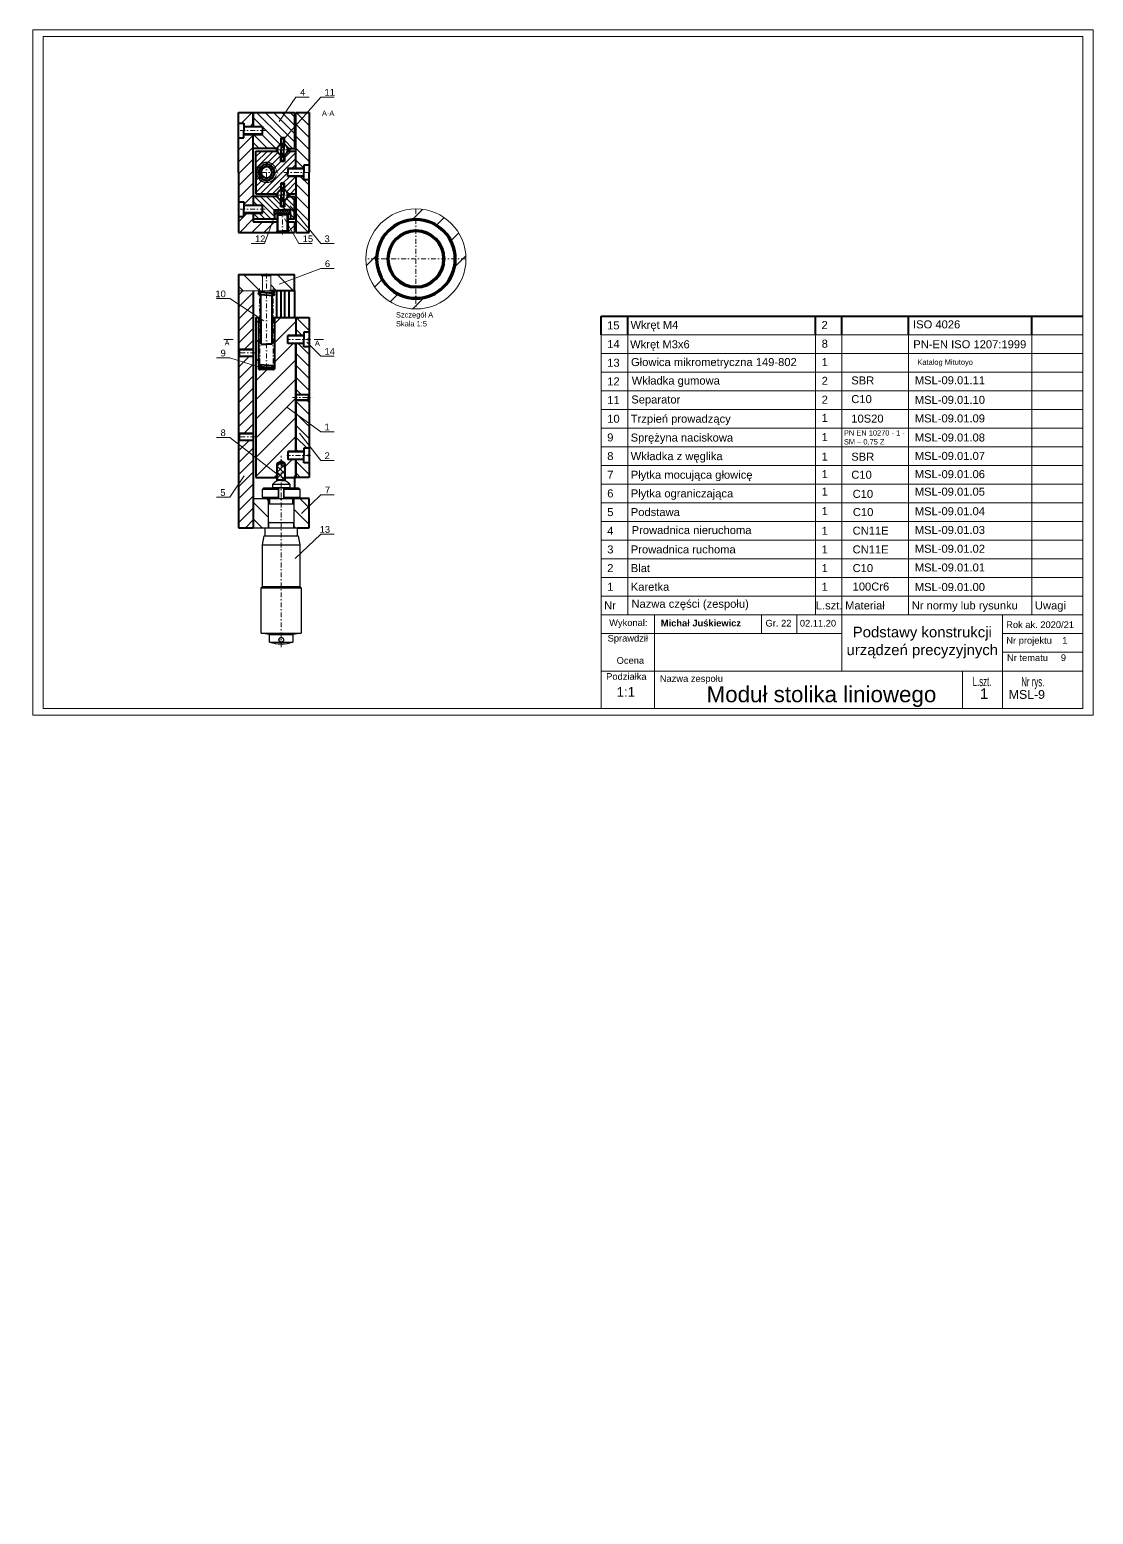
# Model space of a CAD drawing. Header units: millimetres. Extents: x -515 to 1270, y -828 to 914.
# Drawn here: x 472 to 1270, y -828 to 285 of the extents above; entities that cross this region are included whole.
import ezdxf

# ---------------------------------------------------------------- set-up
doc = ezdxf.new("R2010")
doc.units = ezdxf.units.MM
doc.header["$LTSCALE"] = 3
doc.linetypes.add('DASHDOT', pattern=[2.4649, 1.23245, -0.616225, 0, -0.616225])
for name, color, linetype, lineweight in [('cienkie', 7, 'Continuous', 9), ('gwint', 212, 'Continuous', 13), ('kontur', 7, 'Continuous', 20), ('kontury', 7, 'Continuous', 40), ('kreskowanie', 5, 'Continuous', 13), ('opis', 3, 'Continuous', 20), ('osie', 1, 'DASHDOT', 18), ('pomocnicza', 252, 'Continuous', 13)]:
    doc.layers.add(name, color=color, linetype=linetype, lineweight=lineweight)
doc.styles.get("Standard").update_dxf_attribs({"font": 'arial.ttf'})
doc.dimstyles.new('ISO-25', dxfattribs={"dimtxt": 2.5, "dimasz": 2.5, "dimexe": 1.25, "dimexo": 0.625, "dimtad": 1, "dimtxsty": 'Standard', "dimcen": 2.5, "dimadec": 0, "dimazin": 0, "dimtfac": 1, "dimtmove": 0, "dimatfit": 3, "dimfxl": 1, "dimarcsym": 0})
pattern_1 = [(315, (184.277, 512.212), (6.28618, 6.28618), [])]

# ---------------------------------------------------------------- blocks, each defined once
blk = doc.blocks.new('*D69')
at = {"layer": 'Defpoints', "color": 0, "transparency": 16777216}
for p in [(645.6, 184), (657.3, 180.1), (650.1, 178), (657.4, 176.3)]:
    blk.add_point(p, dxfattribs=at)
at = {"layer": 'opis', "color": 0, "lineweight": -2, "transparency": 16777216}
blk.add_arc((650.1, 178), 7.5, 35.8301, 328.0627, dxfattribs=at)
at = {"layer": 'opis', "color": 0, "transparency": 16777216}
for points in [[(656.5, 182.6), (655.8, 182.2), (657.3, 180.1)], [(656.1, 174.2), (656.8, 173.9), (657.4, 176.3)]]:
    blk.add_solid(points, dxfattribs=at)

msp = doc.modelspace()

# ---------------------------------------------------------------- hatches: boundary and pattern name
at = {"layer": 'kreskowanie'}
h = msp.add_hatch(dxfattribs=at)
h.set_pattern_fill('ANSI31', color=5, scale=2)
h.set_pattern_definition([(45, (184.2766, 486.4835), (-4.49013, 4.49013), [])])
h.paths.add_polyline_path([(671.082, 141.019), (666.082, 141.019), (666.082, 133.019), (671.082, 133.019)])
h.paths.add_polyline_path([(640.082, 141.019), (640.082, 147.519), (633.082, 147.519), (633.082, 145.019), (629.082, 145.019), (629.082, 133.019), (658.082, 133.019), (658.082, 141.019)])
h.paths.add_polyline_path([(629.082, 156.019), (633.082, 156.019), (633.082, 153.519), (640.082, 153.519), (640.082, 178.019), (640.082, 206.519), (633.082, 206.519), (633.082, 204.019), (629.082, 204.019), (629.082, 178.019)])
h.paths.add_polyline_path([(629.082, 223.019), (629.082, 215.019), (633.082, 215.019), (633.082, 212.519), (640.082, 212.519), (640.082, 223.019)])
h = msp.add_hatch(dxfattribs=at)
h.set_pattern_fill('ANSI31', color=5, scale=1.4, angle=-90)
h.set_pattern_definition([(315, (184.2766, 486.4835), (3.14309, 3.14309), [])])
h.paths.add_polyline_path([(647.082, 206.519), (640.082, 206.519), (640.082, 196.019), (657.425, 196.019), (660.682, 199.276), (660.682, 203.819), (663.482, 203.819), (663.482, 199.276), (666.739, 196.019), (671.082, 196.019), (671.082, 223.019), (640.082, 223.019), (640.082, 212.519), (647.082, 212.519), (647.082, 209.519)])
h = msp.add_hatch(dxfattribs=at)
h.set_pattern_fill('ANSI31', color=5, scale=2, angle=-90)
h.set_pattern_definition([(315, (184.2766, 486.4835), (4.49013, 4.49013), [])])
h.paths.add_polyline_path([(672.082, 133.019), (682.082, 133.019), (682.082, 172.519), (678.082, 172.519), (678.082, 175.019), (672.082, 175.019)])
h.paths.add_polyline_path([(672.082, 181.019), (678.082, 181.019), (678.082, 183.519), (682.082, 183.519), (682.082, 223.019), (672.082, 223.019)])
h = msp.add_hatch(dxfattribs=at)
h.set_pattern_fill('ANSI31', color=5)
h.set_pattern_definition([(45, (184.2766, 486.4835), (-2.245064, 2.245064), [])])
h.paths.add_polyline_path([(657.425, 162.019), (660.682, 165.276), (660.682, 169.819), (663.482, 169.819), (663.482, 165.276), (666.739, 162.019), (672.082, 162.019), (672.082, 175.019), (666.082, 175.019), (666.082, 178.019), (666.082, 181.019), (672.082, 181.019), (672.082, 194.019), (666.739, 194.019), (663.482, 190.762), (663.482, 186.219), (660.682, 186.219), (660.682, 190.762), (657.425, 194.019), (642.082, 194.019), (642.082, 178.019), (642.082, 162.019)])
h.paths.add_polyline_path([(644.082, 178.019, -1), (656.082, 178.019, -1)], flags=16)
h.paths.add_polyline_path([(644.282, 178.019, -1), (655.882, 178.019, -1)], flags=0)
h.paths.add_polyline_path([(645.782, 178.019, -1), (654.382, 178.019, -1)], flags=0)
h.paths.add_polyline_path([(645.982, 178.019, -1), (654.182, 178.019, -1)], flags=0)
h = msp.add_hatch(dxfattribs=at)
h.set_pattern_fill('ANSI31', color=5, angle=-90)
h.set_pattern_definition([(315, (184.2766, 486.4835), (2.245064, 2.245064), [])])
h.paths.add_polyline_path([(656.082, 143.019), (656.082, 147.019), (656.082, 150.019), (662.082, 150.019), (668.082, 150.019), (668.082, 147.019), (668.082, 143.019), (671.082, 143.019), (671.082, 160.019), (666.739, 160.019), (663.482, 156.762), (663.482, 152.219), (660.682, 152.219), (660.682, 156.762), (657.425, 160.019), (640.082, 160.019), (640.082, 153.519), (647.082, 153.519), (647.082, 147.519), (640.082, 147.519), (640.082, 143.019)])
h = msp.add_hatch(dxfattribs=at)
h.set_pattern_fill('ANSI37', color=256, scale=0.4, angle=-90)
h.set_pattern_definition([(315, (159.4416, 396.7108), (0.8980256, 0.8980256), []), (45, (159.4416, 396.7108), (-0.8980256, 0.8980256), [])])
h.paths.add_polyline_path([(662.082, 150.019), (656.082, 150.019), (656.082, 147.019), (662.082, 147.019), (668.082, 147.019), (668.082, 150.019)])
h = msp.add_hatch(dxfattribs=at)
h.set_pattern_fill('ANSI31', color=5, scale=5)
h.set_pattern_definition([(45, (-1566.89, 1655.412), (-11.22532, 11.22532), [])])
h.paths.add_polyline_path([(732.138, 113.089, -1), (792.138, 113.089, -1)], flags=16)
h.paths.add_polyline_path([(733.138, 113.089, -1), (791.138, 113.089, -1)], flags=0)
h.paths.add_polyline_path([(740.638, 113.089, -1), (783.638, 113.089, -1)], flags=0)
h.paths.add_polyline_path([(741.638, 113.089, -1), (782.638, 113.089, -1)], flags=0)
edge = h.paths.add_edge_path()
edge.add_arc((762.138, 113.089), 37.5, 0, 360)
h = msp.add_hatch(dxfattribs=at)
h.set_pattern_fill('ANSI31', color=5, scale=2.8, angle=-90)
h.set_pattern_definition(pattern_1)
h.paths.add_polyline_path([(646.982, 101.467), (639.082, 101.467), (639.082, 97.867), (637.082, 97.867), (637.082, 89.187), (646.982, 89.187)])
h.paths.add_polyline_path([(629.082, 89.187), (637.082, 89.187), (637.082, 97.867), (639.027, 97.867), (639.027, 101.467), (629.082, 101.467)])
h.paths.add_polyline_path([(671.082, 89.187), (671.082, 101.467), (653.182, 101.467), (653.182, 89.187)])
h = msp.add_hatch(dxfattribs=at)
h.set_pattern_fill('ANSI31', color=5, scale=2)
h.set_pattern_definition([(45, (184.2766, 512.212), (-4.49013, 4.49013), [])])
h.paths.add_polyline_path([(640.082, 45.087), (640.082, 89.187), (637.082, 89.187), (637.082, 81.867), (634.582, 81.867), (637.082, 81.867), (637.082, 89.187), (629.082, 89.187), (629.082, 45.687), (629.682, 45.087)])
h.paths.add_polyline_path([(640.082, -17.922), (640.082, 40.287), (629.682, 40.287), (629.082, 39.687), (629.082, -17.322), (629.682, -17.922)])
h.paths.add_polyline_path([(640.082, -88.542), (640.082, -22.722), (629.682, -22.722), (629.082, -23.322), (629.082, -88.542)])
h = msp.add_hatch(dxfattribs=at)
h.set_pattern_fill('ANSI31', color=5, scale=3.2)
h.set_pattern_definition([(45, (184.277, 512.212), (-7.1842, 7.1842), [])])
h.paths.add_polyline_path([(642.082, -50.813), (658.082, -50.813), (658.082, -40.213), (661.082, -38.481), (664.082, -40.213), (664.082, -50.813), (672.082, -50.813), (672.082, -37.313), (666.082, -37.313), (666.082, -31.313), (672.082, -31.313), (672.082, 49.687), (666.082, 49.687), (666.082, 56.287), (666.082, 55.687), (672.082, 55.687), (672.082, 69.187), (656.082, 69.187), (656.082, 30.467), (644.082, 30.467), (644.082, 69.187), (642.082, 69.187)])
h = msp.add_hatch(dxfattribs=at)
h.set_pattern_fill('ANSI31', color=5, scale=2, angle=-90)
h.set_pattern_definition([(315, (184.2766, 512.212), (4.49013, 4.49013), [])])
h.paths.add_polyline_path([(681.582, 11.187), (682.082, 11.687), (682.082, 47.187), (678.082, 47.187), (678.082, 49.687), (672.082, 49.687), (672.082, 11.187)])
h.paths.add_polyline_path([(678.082, 55.687), (678.082, 58.187), (682.082, 58.187), (682.082, 69.187), (672.082, 69.187), (672.082, 55.687)])
h.paths.add_polyline_path([(682.082, -28.813), (682.082, 6.687), (681.582, 7.187), (672.082, 7.187), (672.082, -31.313), (678.082, -31.313), (678.082, -28.813)])
h.paths.add_polyline_path([(682.082, -50.813), (682.082, -39.813), (678.082, -39.813), (678.082, -37.313), (672.082, -37.313), (672.082, -50.813)])
h = msp.add_hatch(dxfattribs=at)
h.set_pattern_fill('ANSI31', color=5, angle=-90)
h.set_pattern_definition([(315, (184.2766, 512.2122), (2.245064, 2.245064), [])])
h.paths.add_polyline_path([(661.082, -52.813), (664.082, -52.813), (664.082, -40.213), (661.082, -40.213), (658.082, -40.213), (658.082, -52.813)])
h = msp.add_hatch(dxfattribs=at)
h.set_pattern_fill('ANSI31', color=5)
h.set_pattern_definition([(45, (184.2766, 512.2122), (-2.245064, 2.245064), [])])
h.paths.add_polyline_path([(664.082, -52.813), (664.082, -40.213), (661.082, -40.213), (658.082, -40.213), (658.082, -52.813), (661.082, -52.813)])
h = msp.add_hatch(dxfattribs=at)
h.set_pattern_fill('ANSI31', color=5, scale=2.8, angle=-90)
h.set_pattern_definition(pattern_1)
h.paths.add_polyline_path([(651.582, -66.542), (640.082, -66.542), (640.082, -88.542), (651.582, -88.542)])
h.paths.add_polyline_path([(682.082, -66.542), (674.082, -66.542), (670.582, -66.542), (670.582, -88.542), (673.082, -88.542), (682.082, -88.542)])

# ---------------------------------------------------------------- linework, layer by layer
for p, q in [((640.082, -66.542), (669.582, -66.542)), ((647.082, -59.542), (648.082, -58.542)), ((647.082, -65.542), (647.082, -59.542)), ((647.082, -59.542), (659.082, -59.542)), ((647.082, -59.542), (659.082, -59.542)), ((648.082, -66.542), (647.082, -65.542)), ((647.082, -65.542), (659.082, -65.542)), ((647.082, -65.542), (659.082, -65.542)), ((648.082, -58.542), (654.732, -58.542)), ((648.082, -58.542), (659.082, -58.542)), ((651.582, -88.542), (651.582, -66.542)), ((652.582, -70.542), (652.582, -66.542)), ((654.732, -58.542), (654.755, -55.917)), ((667.432, -58.542), (654.732, -58.542)), ((654.732, -58.542), (667.432, -58.542)), ((667.432, -58.542), (654.732, -58.542)), ((654.755, -55.917), (667.409, -55.917)), ((654.755, -55.917), (667.409, -55.917)), ((663.082, -58.542), (659.082, -58.542)), ((659.082, -58.542), (659.082, -66.542)), ((659.082, -58.542), (659.082, -59.542)), ((659.082, -59.542), (659.082, -58.542)), ((659.082, -59.542), (659.082, -65.542)), ((659.082, -65.542), (659.082, -59.542)), ((659.082, -65.542), (659.082, -66.542)), ((659.082, -66.542), (659.082, -65.542)), ((659.082, -66.542), (663.082, -66.542)), ((663.082, -66.542), (663.082, -58.542)), ((663.082, -58.542), (674.082, -58.542)), ((663.082, -58.542), (663.082, -59.542)), ((663.082, -59.542), (663.082, -58.542)), ((663.082, -59.542), (675.082, -59.542)), ((663.082, -59.542), (675.082, -59.542)), ((663.082, -59.542), (663.082, -65.542)), ((663.082, -65.542), (663.082, -59.542)), ((663.082, -65.542), (675.082, -65.542)), ((663.082, -65.542), (675.082, -65.542)), ((663.082, -65.542), (663.082, -66.542)), ((663.082, -66.542), (663.082, -65.542)), ((663.082, -66.542), (674.082, -66.542)), ((667.409, -55.917), (667.432, -58.542)), ((667.432, -58.542), (674.082, -58.542)), ((674.082, -66.542), (669.582, -66.542)), ((669.582, -66.542), (669.582, -70.542)), ((670.582, -66.542), (670.582, -88.542)), ((674.082, -58.542), (675.082, -59.542)), ((675.082, -65.542), (674.082, -66.542)), ((675.082, -59.542), (675.082, -65.542)), ((651.582, -70.542), (652.582, -70.542)), ((651.582, -70.542), (670.582, -70.542)), ((652.582, -70.542), (669.582, -70.542)), ((669.582, -70.542), (670.582, -70.542)), ((639.082, -88.542), (673.082, -88.542)), ((640.082, -88.542), (652.882, -88.542)), ((649.082, -94.542), (649.082, -88.542)), ((651.582, -84.542), (670.582, -84.542)), ((651.882, -88.542), (651.882, -84.542)), ((651.882, -84.542), (670.282, -84.542)), ((651.882, -88.542), (670.282, -88.542)), ((652.882, -84.542), (652.582, -84.542)), ((670.582, -84.542), (670.282, -84.542)), ((670.282, -84.542), (670.282, -88.542)), ((670.282, -88.542), (673.082, -88.542)), ((673.082, -88.542), (673.082, -94.542)), ((647.082, -101.23), (648.382, -94.542)), ((648.382, -94.542), (649.082, -94.542)), ((648.382, -94.542), (673.782, -94.542)), ((649.082, -94.542), (673.082, -94.542)), ((673.082, -94.542), (673.782, -94.542)), ((673.782, -94.542), (675.082, -101.23)), ((647.082, -132.542), (647.082, -101.23)), ((647.082, -101.23), (675.082, -101.23)), ((647.082, -101.23), (675.082, -101.23)), ((675.082, -101.23), (675.082, -132.542)), ((646.082, -133.542), (647.082, -132.542)), ((646.082, -167.542), (646.082, -133.542)), ((646.082, -133.542), (676.082, -133.542)), ((646.082, -133.542), (676.082, -133.542)), ((647.082, -132.542), (675.082, -132.542)), ((647.082, -132.542), (675.082, -132.542)), ((675.082, -132.542), (676.082, -133.542)), ((676.082, -133.542), (676.082, -167.542)), ((652.082, -168.542), (646.082, -167.542)), ((646.082, -167.542), (676.082, -167.542)), ((646.082, -167.542), (676.082, -167.542)), ((652.382, -168.542), (652.082, -168.542)), ((652.082, -168.542), (670.082, -168.542)), ((652.382, -174.253), (652.382, -168.542)), ((652.382, -168.542), (669.782, -168.542)), ((652.382, -174.253), (669.782, -174.253)), ((652.382, -174.253), (669.782, -174.253)), ((670.082, -168.542), (669.782, -168.542)), ((669.782, -168.542), (669.782, -174.253)), ((676.082, -167.542), (670.082, -168.542))]:
    msp.add_line(p, q)
msp.add_circle((661.082, -172.542), 1.7)
for centre, radius, start, end in [((661.082, -60.813), 8, 37.731581, 142.268419), ((661.082, -145.542), 30, 253.142044, 286.857956)]:
    msp.add_arc(centre, radius, start, end)
msp.add_open_spline([(661.082, -174.242), (661.296, -174.242), (661.524, -174.199), (661.943, -174.026), (662.134, -173.895), (662.435, -173.594), (662.566, -173.403), (662.739, -172.984), (662.782, -172.756), (662.782, -172.328), (662.739, -172.1), (662.566, -171.681), (662.435, -171.491), (662.134, -171.189), (661.943, -171.059), (661.524, -170.885), (661.296, -170.842), (660.868, -170.842), (660.64, -170.885), (660.221, -171.059), (660.031, -171.189), (659.729, -171.491), (659.599, -171.681), (659.425, -172.1), (659.382, -172.328), (659.382, -172.542), (659.382, -172.756), (659.425, -172.984), (659.599, -173.403), (659.729, -173.594), (660.031, -173.895), (660.221, -174.026), (660.64, -174.199), (660.868, -174.242), (661.082, -174.242)], degree=3, knots=[-0.3852885, -0.3852885, -0.3852885, -0.3852885, -0.353181943, -0.353181943, -0.321075387, -0.321075387, -0.288967193, -0.288967193, -0.256859, -0.256859, -0.224750807, -0.224750807, -0.192642614, -0.192642614, -0.160536057, -0.160536057, -0.1284295, -0.1284295, -0.096322943, -0.096322943, -0.064216387, -0.064216387, -0.032108193, -0.032108193, 0, 0, 0, 0.032108193, 0.032108193, 0.064216387, 0.064216387, 0.096322943, 0.096322943, 0.1284295, 0.1284295, 0.1284295, 0.1284295])
at = {"layer": 'cienkie'}
for p, q in [((900.983, 56.258), (1262.515, 56.258)), ((920.983, -153.742), (920.983, 56.258)), ((1061.873, -153.742), (1061.873, 56.258)), ((1081.749, -153.742), (1081.749, 56.258)), ((1131.749, -27.742), (1131.749, 56.258)), ((1224.162, 0.392), (1224.162, 56.258)), ((900.983, 42.258), (1262.515, 42.258)), ((900.983, 28.258), (1262.515, 28.258)), ((900.983, 14.258), (1262.515, 14.258)), ((900.983, 0.258), (1262.515, 0.258)), ((1224.162, -153.742), (1224.162, 0.392)), ((900.983, -13.742), (1262.515, -13.742)), ((900.983, -27.742), (1262.515, -27.742)), ((1131.749, -153.742), (1131.749, -27.742)), ((900.983, -41.742), (1262.515, -41.742)), ((900.983, -55.742), (1262.515, -55.742)), ((900.983, -69.742), (1262.515, -69.742)), ((900.983, -83.742), (1262.515, -83.742)), ((900.983, -97.742), (1262.515, -97.742)), ((900.983, -111.742), (1262.515, -111.742)), ((900.983, -125.742), (1262.515, -125.742)), ((900.983, -139.742), (1262.515, -139.742))]:
    msp.add_line(p, q, dxfattribs=at)
at = {"layer": 'cienkie', "lineweight": 5}
for p, q in [((1262.515, -224.04), (1262.515, 57.152)), ((941.153, -153.742), (941.153, -224.04)), ((1021.494, -153.742), (1021.494, -167.801)), ((1047.954, -153.742), (1047.954, -167.801)), ((1081.749, -153.742), (1081.749, -195.921)), ((1202.26, -224.04), (1202.26, -153.742)), ((1081.749, -167.801), (900.983, -167.801)), ((1262.515, -167.801), (1202.26, -167.801)), ((1262.515, -181.861), (1202.26, -181.861)), ((1262.515, -195.921), (900.983, -195.921)), ((1172.132, -224.04), (1172.132, -195.921))]:
    msp.add_line(p, q, dxfattribs=at)
at = {"layer": 'gwint'}
for p, q in [((633.082, 211.919), (647.082, 211.919)), ((633.082, 207.119), (647.082, 207.119)), ((666.082, 180.419), (678.082, 180.419)), ((666.082, 175.619), (678.082, 175.619)), ((633.082, 152.919), (647.082, 152.919)), ((633.082, 148.119), (647.082, 148.119)), ((658.882, 133.819), (658.882, 146.219)), ((665.282, 133.819), (665.282, 146.219)), ((640.082, 45.687), (629.082, 45.687)), ((666.082, 55.087), (678.082, 55.087)), ((666.082, 50.287), (678.082, 50.287)), ((640.082, 39.687), (629.082, 39.687)), ((682.082, 11.687), (672.082, 11.687)), ((682.082, 6.687), (672.082, 6.687)), ((640.082, -17.322), (629.082, -17.322)), ((640.082, -23.322), (629.082, -23.322)), ((666.082, -31.913), (678.082, -31.913)), ((666.082, -36.713), (678.082, -36.713))]:
    msp.add_line(p, q, dxfattribs=at)
at = {"layer": 'kontur', "lineweight": 20}
for p, q in [((1262.515, 279.96), (482.515, 279.96)), ((482.515, 279.96), (482.515, -224.04)), ((1262.515, 279.96), (1262.515, -224.04)), ((1262.515, -224.04), (482.515, -224.04))]:
    msp.add_line(p, q, dxfattribs=at)
at = {"layer": 'kontur'}
for p, q in [((646.982, 101.467), (646.982, 89.187)), ((646.982, 100.467), (647.982, 101.467)), ((646.982, 100.467), (653.182, 100.467)), ((653.182, 100.467), (652.182, 101.467)), ((653.182, 89.187), (653.182, 101.467)), ((629.082, 89.187), (632.082, 89.187)), ((632.082, 89.187), (647.982, 89.187)), ((652.182, 89.187), (647.982, 89.187)), ((900.983, -153.742), (900.983, 56.258)), ((1262.515, -153.742), (900.983, -153.742)), ((900.983, -153.742), (900.983, -224.04))]:
    msp.add_line(p, q, dxfattribs=at)
at = {"layer": 'kontury'}
for p, q in [((629.082, 178.019), (629.082, 223.019)), ((629.082, 223.019), (671.082, 223.019)), ((640.082, 213.519), (640.082, 223.019)), ((640.082, 223.019), (640.082, 212.519)), ((671.082, 223.019), (671.082, 196.019)), ((672.082, 181.019), (672.082, 223.019)), ((672.082, 223.019), (682.082, 223.019)), ((682.082, 223.019), (682.082, 178.019)), ((629.082, 215.019), (633.082, 215.019)), ((633.082, 215.019), (633.082, 209.519)), ((633.082, 212.519), (647.082, 212.519)), ((647.082, 212.519), (647.082, 209.519)), ((629.082, 204.019), (633.082, 204.019)), ((633.082, 204.019), (633.082, 209.519)), ((633.082, 206.519), (647.082, 206.519)), ((640.082, 178.019), (640.082, 206.519)), ((647.082, 206.519), (647.082, 209.519)), ((663.482, 203.819), (660.682, 203.819)), ((660.682, 203.819), (660.682, 199.276)), ((662.082, 203.419), (661.082, 203.419)), ((661.082, 203.419), (661.082, 195.019)), ((662.082, 203.419), (663.082, 203.419)), ((663.082, 203.419), (663.082, 195.019)), ((663.482, 199.276), (663.482, 203.819)), ((657.425, 196.019), (640.082, 196.019)), ((642.082, 178.019), (642.082, 194.019)), ((642.082, 194.019), (657.425, 194.019)), ((660.682, 186.219), (660.682, 190.762)), ((661.082, 186.619), (661.082, 195.019)), ((663.082, 186.619), (663.082, 195.019)), ((663.482, 190.762), (663.482, 186.219)), ((666.739, 196.019), (671.082, 196.019)), ((666.739, 194.019), (672.082, 194.019)), ((663.482, 186.219), (660.682, 186.219)), ((662.082, 186.619), (661.082, 186.619)), ((662.082, 186.619), (663.082, 186.619)), ((678.082, 181.019), (666.082, 181.019)), ((666.082, 181.019), (666.082, 178.019)), ((682.082, 183.519), (678.082, 183.519)), ((678.082, 183.519), (678.082, 178.019)), ((629.082, 178.019), (629.082, 133.019)), ((640.082, 178.019), (640.082, 153.519)), ((642.082, 178.019), (642.082, 162.019)), ((663.482, 169.819), (660.682, 169.819)), ((660.682, 169.819), (660.682, 165.276)), ((662.082, 169.419), (661.082, 169.419)), ((661.082, 169.419), (661.082, 161.019)), ((662.082, 169.419), (663.082, 169.419)), ((663.082, 169.419), (663.082, 161.019)), ((663.482, 165.276), (663.482, 169.819)), ((666.082, 175.019), (666.082, 178.019)), ((678.082, 175.019), (666.082, 175.019)), ((672.082, 175.019), (672.082, 133.019)), ((678.082, 172.519), (678.082, 178.019)), ((682.082, 172.519), (678.082, 172.519)), ((682.082, 133.019), (682.082, 178.019)), ((629.082, 156.019), (633.082, 156.019)), ((633.082, 156.019), (633.082, 150.519)), ((657.425, 160.019), (640.082, 160.019)), ((642.082, 162.019), (657.425, 162.019)), ((660.682, 152.219), (660.682, 156.762)), ((661.082, 152.619), (661.082, 161.019)), ((663.082, 152.619), (663.082, 161.019)), ((663.482, 156.762), (663.482, 152.219)), ((666.739, 162.019), (672.082, 162.019)), ((666.739, 160.019), (671.082, 160.019)), ((671.082, 143.019), (671.082, 160.019)), ((629.082, 145.019), (633.082, 145.019)), ((633.082, 153.519), (647.082, 153.519)), ((633.082, 145.019), (633.082, 150.519)), ((633.082, 147.519), (647.082, 147.519)), ((640.082, 147.519), (640.082, 141.019)), ((647.082, 147.519), (647.082, 153.519)), ((656.082, 147.019), (656.082, 150.019)), ((656.082, 150.019), (662.082, 150.019)), ((662.082, 147.019), (656.082, 147.019)), ((656.082, 147.019), (656.082, 143.019)), ((658.882, 147.019), (658.082, 146.219)), ((658.082, 146.219), (658.082, 133.019)), ((658.082, 146.219), (662.082, 146.219)), ((658.882, 147.019), (662.082, 147.019)), ((663.482, 152.219), (660.682, 152.219)), ((662.082, 152.619), (661.082, 152.619)), ((662.082, 152.619), (663.082, 152.619)), ((668.082, 150.019), (662.082, 150.019)), ((665.282, 147.019), (662.082, 147.019)), ((662.082, 147.019), (668.082, 147.019)), ((666.082, 146.219), (662.082, 146.219)), ((665.282, 147.019), (666.082, 146.219)), ((666.082, 146.219), (666.082, 133.019)), ((668.082, 147.019), (668.082, 150.019)), ((668.082, 147.019), (668.082, 143.019)), ((658.082, 143.019), (640.082, 143.019)), ((640.082, 141.019), (658.082, 141.019)), ((658.882, 133.019), (658.082, 133.819)), ((658.082, 133.819), (661.682, 133.819)), ((661.682, 133.019), (661.682, 134.019)), ((661.682, 134.019), (662.082, 134.019)), ((662.482, 134.019), (662.082, 134.019)), ((662.482, 133.019), (662.482, 134.019)), ((666.082, 133.819), (662.482, 133.819)), ((665.282, 133.019), (666.082, 133.819)), ((671.082, 143.019), (666.082, 143.019)), ((666.082, 141.019), (671.082, 141.019)), ((671.082, 141.019), (671.082, 133.019)), ((629.082, 133.019), (671.082, 133.019)), ((662.082, 133.019), (662.482, 133.019)), ((672.082, 133.019), (682.082, 133.019)), ((629.082, 101.467), (671.082, 101.467)), ((629.082, 101.467), (629.082, -88.542)), ((671.082, 89.187), (671.082, 101.467)), ((640.082, 89.187), (640.082, -88.542)), ((671.082, 89.187), (652.182, 89.187)), ((657.425, 89.187), (657.425, 69.187)), ((660.682, 89.187), (660.682, 69.187)), ((663.482, 89.187), (663.482, 69.187)), ((666.739, 89.187), (666.739, 69.187)), ((671.082, 89.187), (671.082, 69.187)), ((644.836, 88.437), (645.786, 88.367)), ((645.786, 87.867), (644.836, 87.937)), ((644.836, 86.437), (645.786, 86.367)), ((645.786, 88.367), (655.132, 87.687)), ((645.789, 87.867), (645.786, 88.367)), ((645.786, 86.367), (655.132, 85.687)), ((655.132, 87.187), (645.789, 87.867)), ((645.982, 49.187), (645.796, 86.366)), ((654.182, 87.256), (654.182, 87.756)), ((654.182, 49.187), (654.182, 85.756)), ((642.082, 69.187), (642.082, -50.813)), ((642.082, 69.187), (645.882, 69.187)), ((644.082, 69.187), (644.082, 30.467)), ((654.182, 69.187), (672.082, 69.187)), ((656.082, 69.187), (656.082, 30.467)), ((672.082, 69.187), (682.082, 69.187)), ((672.082, 69.187), (672.082, 55.687)), ((682.082, 69.187), (682.082, -50.813)), ((900.983, 56.258), (900.983, 70.258)), ((900.983, 70.258), (1262.515, 70.258)), ((920.983, 56.258), (920.983, 70.258)), ((1061.873, 56.258), (1061.873, 70.258)), ((1081.749, 56.258), (1081.749, 70.258)), ((1131.749, 56.258), (1131.749, 70.258)), ((1224.162, 56.258), (1224.162, 70.258)), ((678.082, 55.687), (666.082, 55.687)), ((666.082, 49.687), (666.082, 55.687)), ((682.082, 58.187), (678.082, 58.187)), ((678.082, 58.187), (678.082, 52.687)), ((629.682, 45.087), (629.082, 45.687)), ((629.682, 45.087), (640.082, 45.087)), ((629.682, 40.287), (629.682, 45.087)), ((645.982, 49.187), (650.082, 49.187)), ((654.182, 49.187), (650.082, 49.187)), ((678.082, 49.687), (666.082, 49.687)), ((672.082, -31.313), (672.082, 49.687)), ((672.082, 49.687), (672.082, -31.313)), ((678.082, 47.187), (678.082, 52.687)), ((682.082, 47.187), (678.082, 47.187)), ((682.082, 52.687), (680.682, 52.687)), ((629.082, 39.687), (629.682, 40.287)), ((629.682, 40.287), (640.082, 40.287)), ((645.032, 33.967), (655.132, 33.217)), ((644.082, 30.467), (656.082, 30.467)), ((645.032, 32.467), (655.132, 31.717)), ((645.032, 31.967), (655.132, 31.217)), ((681.582, 11.187), (672.082, 11.187)), ((682.082, 11.687), (681.582, 11.187)), ((681.582, 11.187), (681.582, 9.187)), ((681.582, 7.187), (672.082, 7.187)), ((681.582, 7.187), (681.582, 9.187)), ((682.082, 6.687), (681.582, 7.187)), ((629.682, -17.922), (629.082, -17.322)), ((629.682, -17.922), (640.082, -17.922)), ((629.682, -22.722), (629.682, -17.922)), ((629.082, -23.322), (629.682, -22.722)), ((629.682, -22.722), (640.082, -22.722)), ((678.082, -31.313), (666.082, -31.313)), ((666.082, -31.313), (666.082, -37.313)), ((682.082, -28.813), (678.082, -28.813)), ((678.082, -28.813), (678.082, -34.313)), ((658.082, -40.213), (661.082, -38.481)), ((658.082, -52.813), (658.082, -40.213)), ((658.082, -40.213), (664.082, -40.213)), ((664.082, -40.213), (661.082, -38.481)), ((664.082, -52.813), (664.082, -40.213)), ((678.082, -37.313), (666.082, -37.313)), ((672.082, -50.813), (672.082, -37.313)), ((672.082, -37.313), (672.082, -50.813)), ((678.082, -39.813), (678.082, -34.313)), ((682.082, -39.813), (678.082, -39.813)), ((682.082, -34.313), (680.682, -34.313)), ((661.082, -52.813), (658.082, -52.813)), ((661.082, -52.813), (664.082, -52.813)), ((671.082, -50.813), (671.082, -58.542)), ((682.082, -50.813), (672.082, -50.813)), ((682.082, -66.542), (674.082, -66.542)), ((682.082, -88.542), (682.082, -66.542)), ((629.082, -88.542), (640.082, -88.542)), ((673.082, -88.542), (682.082, -88.542))]:
    msp.add_line(p, q, dxfattribs=at)
for points in [[(657.425, 196.019), (660.682, 199.276)], [(657.425, 194.019), (660.682, 190.762)], [(663.482, 199.276), (666.739, 196.019)], [(663.482, 190.762), (666.739, 194.019)], [(657.425, 162.019), (660.682, 165.276)], [(657.425, 160.019), (660.682, 156.762)], [(663.482, 165.276), (666.739, 162.019)], [(663.482, 156.762), (666.739, 160.019)], [(642.082, -50.813), (658.082, -50.813)], [(664.082, -50.813), (672.082, -50.813)]]:
    msp.add_lwpolyline(points, dxfattribs=at)
for centre in [(655.132, 88.437), (644.836, 87.187), (655.132, 86.437), (645.032, 33.217), (645.032, 31.217), (655.132, 32.467)]:
    msp.add_circle(centre, 0.75, dxfattribs=at)
for centre, radius, start, end in [((662.082, 195.019), 4, 104.477512, 180), ((662.082, 195.019), 4, 180, 255.522488), ((662.082, 195.019), 4, 0, 75.522488), ((662.082, 195.019), 4, 284.477512, 0), ((650.082, 178.019), 6, 0, 180), ((650.082, 178.019), 5.8, 0, 180), ((650.082, 178.019), 4.3, 0, 180), ((650.082, 178.019), 4.1, 0, 180), ((650.082, 178.019), 6, 180, 0), ((650.082, 178.019), 5.8, 180, 0), ((650.082, 178.019), 4.3, 180, 0), ((650.082, 178.019), 4.1, 180, 0), ((662.082, 161.019), 4, 104.477512, 180), ((662.082, 161.019), 4, 180, 255.522488), ((662.082, 161.019), 4, 0, 75.522488), ((662.082, 161.019), 4, 284.477512, 0), ((762.138, 113.089), 30, 0, 180), ((762.138, 113.089), 29, 0, 180), ((762.138, 113.089), 21.5, 0, 180), ((762.138, 113.089), 20.5, 0, 180), ((762.138, 113.089), 30, 180, 0), ((762.138, 113.089), 29, 180, 0), ((762.138, 113.089), 21.5, 180, 0), ((762.138, 113.089), 20.5, 180, 0), ((644.836, 89.187), 0.75, 180, 0), ((655.132, 30.467), 0.75, 0, 180)]:
    msp.add_arc(centre, radius, start, end, dxfattribs=at)
at = {"layer": 'opis'}
for p, q in [((659.507, 216.052), (672.064, 234.477)), ((690.657, 234.477), (662.419, 202.516)), ((682.064, 234.477), (672.064, 234.477)), ((690.657, 234.477), (700.657, 234.477)), ((648.445, 124.595), (657.124, 147.692)), ((667.719, 153.02), (690.657, 124.595)), ((663.537, 143.491), (674.262, 124.595)), ((638.445, 124.595), (648.445, 124.595)), ((674.262, 124.595), (684.262, 124.595)), ((690.657, 124.595), (700.657, 124.595)), ((659.392, 94.088), (690.657, 105.912)), ((700.657, 105.912), (690.657, 105.912)), ((622.403, 83.32), (612.403, 83.32)), ((648.003, 66.72), (622.403, 83.32)), ((618.097, 52.687), (625.097, 52.687)), ((680.222, 50.557), (690.657, 40.162)), ((685.876, 52.687), (692.876, 52.687)), ((622.403, 38.924), (612.403, 38.924)), ((647.013, 31.217), (622.403, 38.924)), ((690.657, 40.162), (700.657, 40.162)), ((665.367, 1.942), (690.657, -16.483)), ((622.403, -20.853), (612.403, -20.853)), ((658.99, -49.08), (622.403, -20.853)), ((674.793, -17.639), (690.657, -38.042)), ((690.657, -16.483), (700.657, -16.483)), ((690.657, -38.042), (700.657, -38.042)), ((622.403, -65.638), (633.202, -49.671)), ((612.403, -65.638), (622.403, -65.638)), ((676.314, -77.789), (690.657, -63.8)), ((700.657, -63.8), (690.657, -63.8)), ((671.544, -111.457), (690.657, -93.338)), ((700.657, -93.338), (690.657, -93.338))]:
    msp.add_line(p, q, dxfattribs=at)
msp.add_circle((762.138, 113.089), 37.5, dxfattribs=at)
msp.add_arc((650.087, 177.991), 7.482, 16.642006, 347.250804, dxfattribs=at)
at = {"layer": 'osie'}
for p, q in [((648.893, 209.519), (627.334, 209.519)), ((662.082, 189.019), (662.082, 201.019)), ((668.082, 195.019), (656.082, 195.019)), ((650.082, 185.519), (650.082, 170.519)), ((657.582, 178.019), (642.582, 178.019)), ((662.082, 167.019), (662.082, 155.019)), ((663.041, 178.019), (683.401, 178.019)), ((668.082, 161.019), (656.082, 161.019)), ((648.893, 150.519), (627.334, 150.519)), ((662.082, 131.527), (662.082, 147.369)), ((762.138, 150.589), (762.138, 75.589)), ((799.638, 113.089), (724.638, 113.089)), ((650.082, 102.228), (650.082, 28.017)), ((650.082, 102.228), (650.082, 28.017)), ((645.836, 89.187), (643.836, 89.187)), ((644.836, 90.886), (645.032, 29.52)), ((644.836, 88.187), (644.836, 90.187)), ((655.132, 90.886), (655.132, 29.52)), ((655.132, 87.437), (655.132, 89.437)), ((645.836, 87.187), (643.836, 87.187)), ((644.836, 86.187), (644.836, 88.187)), ((656.132, 88.437), (654.132, 88.437)), ((656.132, 86.437), (654.132, 86.437)), ((655.132, 85.437), (655.132, 87.437)), ((682.933, 52.687), (665.155, 52.687)), ((641.588, 42.687), (627.082, 42.687)), ((646.032, 33.217), (644.032, 33.217)), ((646.032, 31.217), (644.032, 31.217)), ((656.132, 32.467), (654.132, 32.467)), ((656.132, 30.467), (654.132, 30.467)), ((669.459, 9.187), (684.556, 9.187)), ((641.588, -20.322), (627.082, -20.322)), ((661.082, -178.139), (661.082, -34.662)), ((682.933, -34.313), (665.155, -34.313))]:
    msp.add_line(p, q, dxfattribs=at)
at = {"layer": 'pomocnicza'}
msp.add_lwpolyline([(474.715, -229.08), (1270.315, -229.08), (1270.315, 285), (474.715, 285)], close=True, dxfattribs=at)

# ---------------------------------------------------------------- texts
at = {"layer": 'opis', "lineweight": 5, "width": 0.6}
for s, p in [('L.szt.', (1179.798, -207.254)), ('Nr rys.', (1216.221, -207.469))]:
    msp.add_text(s, height=7.0298, dxfattribs=at).set_placement(p)
at = {"layer": 'opis'}
for s, width, gutter_width, heights, insert, char_height, attachment_point in [('4', 9.80145, 25, [0], (679.119, 240.555), 5, 3), ('11', 9.80145, 25, [0], (693.602, 240.555), 5, 1), ('A-A', 36.93211, 20, [0], (691.576, 224.36), 4, 1), ('A', 3.62182, 10, [0], (656.241, 179.691), 3, 1), ('12', 9.80145, 25, [0], (641.39, 130.673), 5, 1), ('15', 9.80145, 25, [0], (677.207, 130.673), 5, 1), ('3', 9.80145, 25, [0], (693.602, 130.673), 5, 1), ('6', 9.80145, 25, [0], (697.712, 111.99), 5, 3), ('10', 9.80145, 25, [0], (619.458, 89.398), 5, 3), ('Szczegół A^JSkala 1:5', 53.16711, 10, [0], (747.116, 73.168), 4, 1), ('9', 9.80145, 25, [0], (619.458, 45.002), 5, 3), ('A', 9.02077, 20, [0], (618.557, 52.195), 4, 1), ('A', 9.02077, 20, [0], (686.336, 51.846), 4, 1), ('14', 9.80145, 25, [0], (693.602, 46.24), 5, 1), ('1', 9.80145, 25, [0], (693.602, -10.405), 5, 1), ('8', 9.80145, 25, [0], (619.458, -14.775), 5, 3), ('PN EN 10270 - 1 - SM – 0,75 Z', 50, 20, [0], (1083.203, -15.373), 4, 1), ('2', 9.80145, 25, [0], (693.602, -31.964), 5, 1), ('5', 9.80145, 25, [0], (615.348, -59.56), 5, 1), ('7', 9.80145, 25, [0], (697.712, -57.722), 5, 3), ('13', 9.80145, 25, [0], (697.712, -87.26), 5, 3), ('\\pxql;Wykonał:', 40.17019, 25, [0], (907.086, -157.175), 5, 1), ('{\\fArial|b1|i0|c238|p34;Michał Juśkiewicz}', 80.34038, 25, [0], (945.841, -157.487), 5, 1), ('Gr. 22', 26.46062, 25, [0], (1024.41, -157.553), 5, 1), ('02.11.20', 33.79467, 25, [8.881784197001252e-16], (1050.16, -157.596), 5, 1)]:
    msp.add_mtext_dynamic_manual_height_columns(s, width=width, gutter_width=gutter_width, heights=heights, dxfattribs=dict(at, insert=insert, char_height=char_height, attachment_point=attachment_point))
at = {"layer": 'opis', "attachment_point": 1}
for s, insert, char_height in [(' Wkręt M4', (920.789, 66.647), 6), (' ISO 4026', (1132.746, 67.008), 6), ('  15', (900.839, 66.258), 6), ('  2', (1061.728, 66.519), 6), ('  14', (900.983, 52.258), 6), (' Wkręt M3x6', (920.495, 52.097), 6), ('  8', (1061.873, 52.493), 6), (' PN-EN ISO 1207:1999', (1132.89, 52.097), 6), ('  13', (900.983, 38.258), 6), ('  1', (1061.873, 38.74), 6), ('Katalog Mitutoyo', (1138.339, 37.68), 4), ('  12', (900.983, 24.258), 6), (' Wkładka gumowa', (921.663, 24.873), 6), ('  2', (1061.873, 24.693), 6), ('   SBR', (1081.749, 24.983), 6), (' MSL-09.01.11', (1134.059, 25.113), 6), ('  11', (900.983, 10.258), 6), ('  2', (1061.873, 10.517), 6), ('   C10', (1081.749, 10.983), 6), (' MSL-09.01.10', (1134.059, 10.429), 6), ('  10', (900.983, -3.742), 6), ('   10S20', (1081.749, -3.638), 6), (' MSL-09.01.09', (1134.059, -3.491), 6), ('  9', (900.983, -17.742), 6), (' MSL-09.01.08', (1134.059, -17.815), 6), ('  8', (900.983, -31.742), 6), ('   SBR', (1081.749, -32.225), 6), (' MSL-09.01.07', (1134.059, -31.608), 6), ('  7', (900.983, -45.742), 6), (' Płytka mocująca głowicę ', (920.983, -45.742), 6), ('   C10', (1081.749, -45.742), 6), (' MSL-09.01.06', (1134.059, -45.304), 6), ('  6', (900.983, -59.742), 6), (' Płytka ograniczająca', (920.983, -59.742), 6), (' C10', (1087.394, -60.075), 6), (' MSL-09.01.05', (1134.059, -58.425), 6), ('  5', (900.983, -73.742), 6), (' Podstawa', (920.983, -73.742), 6), ('  1', (1061.873, -72.961), 6), ('   C10', (1082.941, -73.742), 6), (' MSL-09.01.04', (1134.059, -73.109), 6), ('  4', (900.983, -87.742), 6), ('  1', (1061.873, -87.767), 6), (' CN11E', (1087.394, -87.671), 6), (' MSL-09.01.03', (1134.059, -87.168), 6), ('  3', (900.983, -101.742), 6), ('  1', (1061.873, -101.767), 6), (' CN11E', (1087.394, -101.742), 6), (' MSL-09.01.02', (1134.059, -101.226), 6), ('  2', (900.983, -115.742), 6), (' Blat', (920.983, -115.742), 6), ('  1', (1061.873, -115.742), 6), (' C10', (1087.394, -115.742), 6), (' MSL-09.01.01', (1134.059, -115.285), 6), ('  1', (900.983, -129.742), 6), (' Karetka', (920.983, -129.742), 6), ('  1', (1061.873, -129.742), 6), (' 100Cr6', (1087.394, -129.599), 6), (' MSL-09.01.00', (1134.059, -129.969), 6), (' Nr', (900.983, -143.742), 6), (' Nazwa części (zespołu)', (921.496, -142.513), 6), (' L.szt.', (1059.768, -143.742), 6), (' Materiał', (1081.749, -143.742), 6), (' Nr normy lub rysunku', (1131.749, -143.742), 6), (' Uwagi', (1224.162, -143.742), 6), ('{\\H0.83333x;Rok ak. 2020/21}', (1204.952, -158.683), 6), ('Nr projektu    1', (1205.038, -170.497), 5), ('Nr tematu     9', (1205.599, -183.481), 5), ('Moduł stolika liniowego', (980.172, -207.336), 12), (' {\\H0.66667x;1}', (1180.637, -208.9), 12), ('MSL-9', (1206.873, -210.2), 6.6)]:
    msp.add_mtext(s, dxfattribs=dict(at, insert=insert, char_height=char_height))
for s, insert, char_height, width in [('Głowica mikrometryczna 149-802', (923.462, 38.74), 6, 136.6884), ('Separator', (923.679, 10.675), 6, 136.6884), (' Trzpień prowadzący', (920.983, -3.722), 6, 137.3228), ('  1', (1061.873, -3.068), 6, 8.87722), (' Sprężyna naciskowa', (920.871, -17.873), 6, 101.4845), ('  1', (1061.873, -17.479), 6, 23.03696), (' Wkładka z węglika', (920.93, -31.787), 6, 139.20159), ('  1', (1061.873, -32.095), 6, 11.86553), ('  1', (1061.873, -45.263), 6, 11.32086), ('  1', (1061.873, -58.324), 6, 13.34863), ('Prowadnica nieruchoma', (923.955, -87.237), 6, 92.13065), (' Prowadnica ruchoma', (920.983, -101.742), 6, 134.60645), ('Nazwa zespołu', (945.083, -199.083), 5, 106.9902)]:
    msp.add_mtext(s, dxfattribs=dict(at, insert=insert, char_height=char_height, width=width))
at = {"layer": 'opis', "ltscale": 3, "attachment_point": 1}
for s, width, insert, char_height in [('\\pxqc;Podstawy konstrukcji\\Purządzeń precyzyjnych', 120.51058, (1081.749, -162.706), 8), ('\\pxqc;Sprawdził\\P\\P  Ocena', 40.17019, (900.983, -168.852), 5), ('  Podziałka', 40.17019, (900.983, -197.53), 5), ('1:1', 23.27598, (912.626, -208.008), 7.1618)]:
    msp.add_mtext_dynamic_manual_height_columns(s, width=width, gutter_width=30, heights=[0], dxfattribs=dict(at, insert=insert, char_height=char_height))

# ---------------------------------------------------------------- dimensions: what is measured, and where the dimension line sits
at = {"layer": 'opis'}
dim = msp.add_angular_dim_3p(base=(645.59, 183.993), center=(650.087, 177.991), p1=(657.256, 180.134), p2=(657.385, 176.339), text=' ', dimstyle='ISO-25', override={"dimse1": 1, "dimse2": 1}, dxfattribs=at)
dim.commit()
dim.dimension.update_dxf_attribs({"geometry": '*D69', "text_midpoint": (13.403, -828.319)})

doc.saveas('drawing.dxf')
